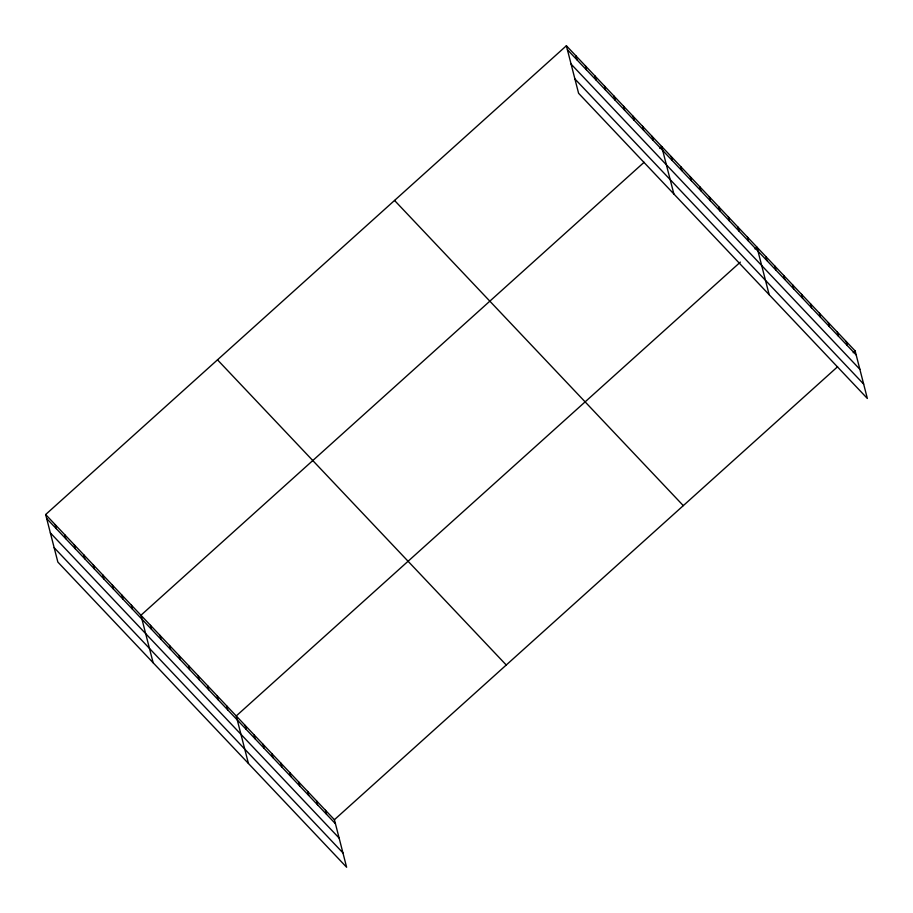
<?xml version="1.0" encoding="UTF-8"?>
<svg xmlns="http://www.w3.org/2000/svg" width="913" height="913" viewBox="0 0 913 913"><rect width="100%" height="100%" fill="white"/><g stroke="black" fill="none" stroke-linecap="round" stroke-linejoin="round"><path stroke-width="1.37" d="M45.65 514.533L334.409 819.714L346.62 867.247L57.85 562.066L45.65 514.533L566.38 45.753L855.15 350.934L867.35 398.467L578.591 93.286L566.38 45.753M644.099 162.286L140.944 615.248L153.144 662.781M659.722 148.214L661.674 146.457L673.874 193.99M740.363 262.111L236.239 715.952L248.439 763.485M755.017 248.929L756.968 247.172L769.168 294.705M334.409 819.714L837.575 366.752M853.199 352.692L855.15 350.934M567.407 49.736L856.166 354.917M571.093 64.104L859.863 369.286M574.893 78.917L863.664 384.099M394.542 200.449L683.301 505.631M217.488 359.836L506.259 665.018M46.677 518.527L335.436 823.709M50.363 532.895L339.122 838.077M54.164 547.697L342.934 852.879M846.225 341.496L847.241 345.491M837.301 332.07L838.317 336.052M828.365 322.631L829.392 326.626M819.44 313.205L820.467 317.188M810.516 303.767L811.543 307.761M801.591 294.34L802.618 298.323M792.667 284.902L793.694 288.896M783.742 275.464L784.769 279.458M774.817 266.037L775.845 270.031M765.893 256.599L766.92 260.593M747.439 237.095L748.466 241.089M737.909 227.029L738.937 231.023M728.38 216.952L729.407 220.946M718.851 206.886L719.878 210.88M709.321 196.82L710.348 200.803M699.792 186.743L700.819 190.737M690.262 176.677L691.289 180.66M680.733 166.6L681.76 170.594M671.203 156.534L672.23 160.517M652.144 136.391L653.172 140.374M642.615 126.314L643.642 130.308M633.086 116.248L634.113 120.242M623.556 106.17L624.583 110.165M614.027 96.105L615.054 100.099M604.497 86.039L605.524 90.022M594.968 75.962L595.995 79.956M585.438 65.896L586.466 69.879M575.909 55.819L576.936 59.813M325.485 810.288L326.512 814.282M316.56 800.849L317.587 804.844M307.635 791.423L308.662 795.406M298.711 781.985L299.738 785.979M289.786 772.558L290.813 776.541M280.862 763.12L281.889 767.114M271.937 753.693L272.964 757.676M263.012 744.255L264.04 748.249M254.088 734.828L255.115 738.811M245.163 725.39L246.179 729.384M226.709 705.886L227.725 709.88M217.18 695.82L218.196 699.803M207.65 685.743L208.666 689.737M198.121 675.677L199.137 679.66M188.592 665.6L189.607 669.594M179.062 655.534L180.089 659.517M169.533 645.457L170.56 649.451M160.003 635.391L161.03 639.374M150.474 625.314L151.501 629.308M131.415 605.171L132.442 609.165M121.886 595.105L122.913 599.099M112.356 585.039L113.383 589.022M102.827 574.962L103.854 578.956M93.297 564.896L94.324 568.879M83.768 554.819L84.795 558.813M74.238 544.753L75.265 548.736M64.709 534.676L65.736 538.67M55.179 524.61L56.207 528.593"/></g></svg>
